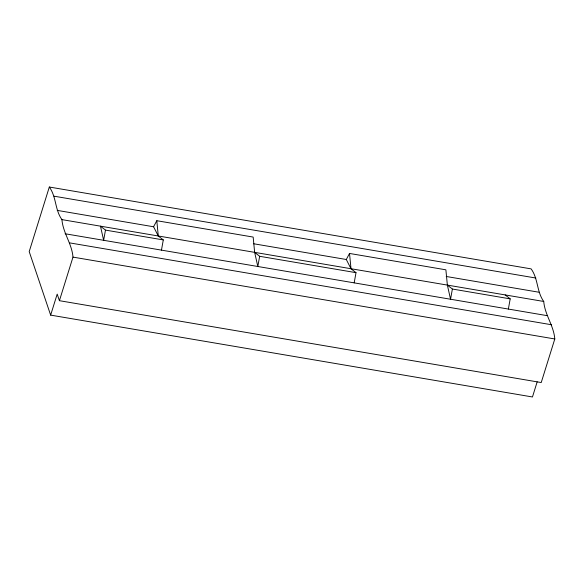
<?xml version="1.0" encoding="UTF-8"?>
<svg xmlns="http://www.w3.org/2000/svg" width="584" height="584" viewBox="0 0 584 584"><rect width="100%" height="100%" fill="white"/><g stroke="black" fill="none" stroke-linecap="round" stroke-linejoin="round"><path stroke-width="0.88" d="M105.47 230.103L103.645 240.301L100.463 226.161L105.47 230.103L163.294 239.922L161.461 250.12M254.646 252.354L259.654 256.296L257.821 266.494L254.646 252.354L253.164 237.075L156.804 220.708L153.57 226.76L158.279 235.98L163.294 239.922M354.181 282.86L356.014 272.662L351.006 268.728L346.297 259.5L253.5 243.732M447.366 285.094L452.381 289.036L450.549 299.234L447.366 285.094L445.884 269.815L349.524 253.449L346.297 259.5M508.365 309.06L510.197 298.862L505.182 294.92M50.647 315.119L57.195 294.102L59.415 300.687L541.229 382.542L554.8 338.968C553.734 325.522 544.85 314.907 543.733 301.468C536.63 291.642 538.273 278.67 531.126 268.881L49.319 187.026L29.2 251.609L50.647 315.119L532.462 396.974L537.17 381.848M59.415 300.687L72.985 257.113C71.92 243.667 63.035 233.052 61.919 219.613C54.823 209.787 56.465 196.815 49.319 187.026M54.049 196.188L535.856 278.035M57.21 210.386L153.57 226.76M446.212 276.473L539.017 292.241M61.919 219.613L543.733 301.468M259.654 256.296L356.014 272.662M452.381 289.036L510.197 298.862M65.094 233.753L546.909 315.608M69.825 242.915L551.639 324.77M72.985 257.113L554.8 338.968M349.524 253.449L351.006 268.728M156.804 220.708L158.279 235.98"/></g></svg>
